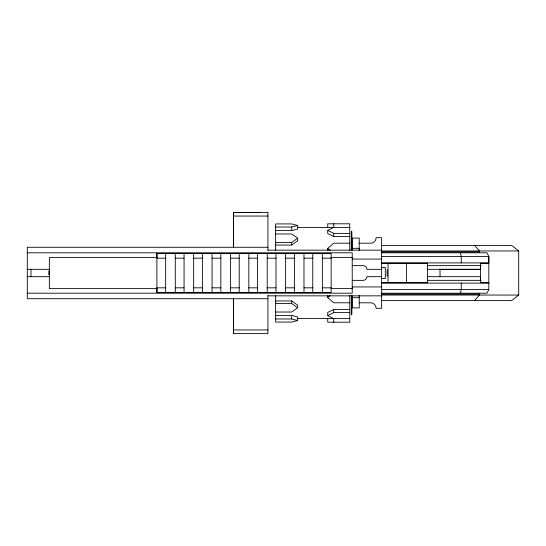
<?xml version="1.0" encoding="UTF-8"?>
<svg xmlns="http://www.w3.org/2000/svg" width="546" height="546" viewBox="0 0 546 546"><rect width="100%" height="100%" fill="white"/><g stroke="black" fill="none" stroke-linecap="round" stroke-linejoin="round"><path stroke-width="0.82" d="M156.9 292.479L156.9 253.521L331.156 253.521L331.156 292.479L156.9 292.479L156.9 287.831L165.677 287.831M381.265 282.732L427.545 282.732L427.545 279.982M480.555 280.46L480.555 276.672L427.211 276.672M460.496 293.202L461.268 289.53L461.268 283.101M381.511 252.798L486.971 252.798L488.82 256.47L488.82 289.53L486.971 293.202L381.565 293.202M474.645 300.553L479.436 295.045L479.436 294.123M327.73 250.239L327.73 248.403L333.722 243.209L349.774 243.209M349.774 302.791L333.722 302.791L327.73 297.597L330.125 295.522M381.92 245.447L511.704 245.447L518.7 250.955L518.7 295.045L511.704 300.553L381.92 300.553M275.634 242.444L291.687 242.444L297.679 238.206L291.687 233.968L275.634 233.968M275.634 245.045L291.687 245.045L297.679 240.806L297.679 238.206M275.634 300.955L291.687 300.955L297.679 305.194L297.679 307.794L291.687 312.032L275.634 312.032M349.774 236.568L333.722 236.555L327.73 233.558L327.73 230.392L333.722 227.395L349.774 227.395M349.774 309.432L333.722 309.432L327.73 312.428L327.73 315.608L333.722 318.605L349.774 318.605M327.73 315.608L333.722 312.612L349.774 312.612M275.634 227.027L291.687 227.027L297.679 225.478L297.679 229.027L291.687 230.576L275.634 230.576M275.634 315.424L291.687 315.424L297.679 316.973L297.679 320.522L291.687 322.079L275.634 322.079L275.634 295.366M248.266 212.421L260.019 212.387M480.548 265.54L480.555 269.328L427.3 269.335M248.628 212.421L233.476 212.401L233.476 247.748L233.483 212.387L267.922 212.387L267.922 250.532M233.483 216.059L267.922 216.059M297.57 227.47L333.722 227.47L333.722 223.799M327.73 230.392L333.722 233.388L349.774 233.388M359.213 243.202L370.604 243.202A5.508 5.508 0 0 0 376.112 237.687L381.62 237.687L381.62 308.313L376.112 308.313A5.508 5.508 0 0 0 370.604 302.798L359.213 302.798M267.922 247.283L27.3 247.283L27.3 298.717L267.922 298.717M352.231 248.321L359.213 248.321M267.922 250.157L381.62 250.157M381.517 250.955L518.7 250.955M381.245 251.877L479.695 251.877M27.3 252.798L352.231 252.798L352.231 293.202L27.3 293.202M381.62 256.47L488.82 256.47L488.82 262.899L381.511 262.899M157.398 257.384L49.345 257.384L49.345 288.616L157.398 288.616M330.965 257.384L352.231 257.384M165.677 258.169L156.9 258.169L156.9 253.521M175.286 258.169L184.063 258.169M193.673 258.169L202.45 258.169M212.06 258.169L220.837 258.169M230.446 258.169L239.223 258.169M248.833 258.169L257.61 258.169M267.219 258.169L275.996 258.169M285.599 258.169L294.383 258.169M303.986 258.169L312.769 258.169M322.372 258.169L331.156 258.169M352.231 259.07L381.62 259.07M381.265 263.268L427.545 263.268L427.545 282.732M488.82 263.268L480.555 263.268L480.555 282.732L488.82 282.732M352.231 265.649L363.254 265.649A3.672 3.672 0 0 1 366.926 269.328L381.62 269.328M427.498 265.649L481.156 265.649M381.279 267.492L385.299 267.492L385.299 278.508L381.279 278.508M27.3 269.328L49.345 269.328M480.555 269.328L440.028 269.328L440.028 276.672M27.3 276.672L49.345 276.672M381.62 276.672L366.926 276.672A3.672 3.672 0 0 1 363.254 280.351L352.231 280.351M427.498 280.351L481.156 280.351M381.511 283.101L488.82 283.101M352.231 286.93L381.62 286.93M175.286 287.831L184.063 287.831M193.673 287.831L202.45 287.831M212.06 287.831L220.837 287.831M230.446 287.831L239.223 287.831M248.833 287.831L257.61 287.831M267.219 287.831L275.996 287.831M285.599 287.831L294.383 287.831M303.986 287.831L312.769 287.831M322.372 287.831L331.156 287.831M330.965 288.616L352.231 288.616M381.62 289.53L488.82 289.53M381.245 294.123L479.695 294.123M381.517 295.045L518.7 295.045M267.922 295.843L381.62 295.843M352.231 297.679L359.213 297.679M275.634 303.556L291.687 303.556L297.679 307.794M297.57 318.53L333.722 318.53L333.722 322.201M275.634 318.973L291.687 318.973L297.679 320.522M233.483 298.717L233.504 329.941L267.922 329.941M233.483 298.212L233.483 333.613L267.922 333.613L267.922 295.468M297.679 225.478L291.687 223.921L275.634 223.921L275.634 250.634M327.73 248.403L330.125 250.477M474.645 245.447L479.436 250.955L479.436 251.877M460.496 252.798L461.268 256.47L461.268 262.899M406.422 263.268L406.422 282.732M388.049 263.268L388.049 282.732M387.134 269.785L387.134 276.215M359.213 250.75L359.213 238.104L352.231 238.104L352.231 250.027M359.213 295.25L359.213 307.896L352.231 307.896L352.231 295.973M351.863 231.634L351.863 249.952M351.863 296.048L351.863 314.366M351.351 231.122L351.351 250.614M351.351 295.386L351.351 314.878M349.774 250.621L349.774 223.799L327.73 223.799L327.73 227.47M349.774 295.379L349.774 322.201L327.73 322.201L327.73 318.53M333.722 233.388L333.722 236.555M333.722 309.432L333.722 312.612M327.73 295.761L327.73 297.597M322.372 253.521L322.372 292.479M312.769 253.521L312.769 292.479M303.986 253.521L303.986 292.479M294.383 253.521L294.383 292.479M291.687 227.027L291.687 230.576M291.687 242.444L291.687 245.045M291.687 300.955L291.687 303.556M291.687 315.424L291.687 318.973M285.599 253.521L285.599 292.479M275.996 253.521L275.996 292.479M267.219 253.521L267.219 292.479M257.61 253.521L257.61 292.479M248.833 253.521L248.833 292.479M239.223 253.521L239.223 292.479M233.504 329.941L233.504 333.613M230.446 253.521L230.446 292.479M220.837 253.521L220.837 292.479M212.06 253.521L212.06 292.479M202.45 253.521L202.45 292.479M193.673 253.521L193.673 292.479M184.063 253.521L184.063 292.479M175.286 253.521L175.286 292.479M165.677 253.521L165.677 292.479M48.881 271.164L48.881 274.836M30.972 269.328L30.972 276.672"/></g></svg>
